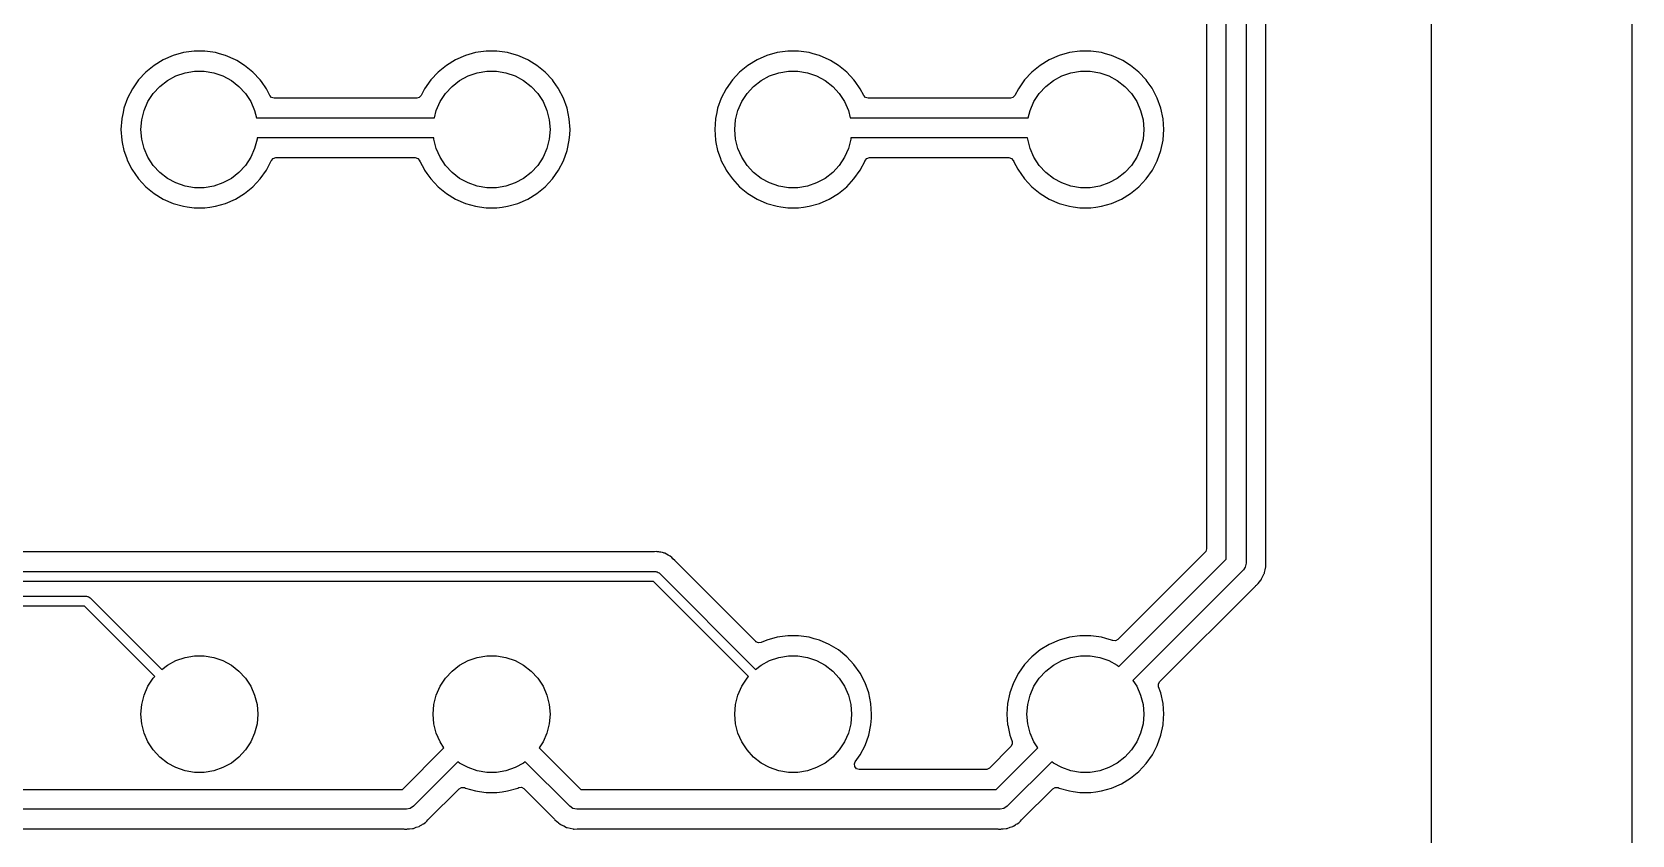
# Model space of a CAD drawing. Extents: x 7 to 11, y -4.75 to -1.25.
# Drawn here: x 9.383 to 11, y -3.711 to -2.9 of the extents above; entities that cross this region are included whole.
import ezdxf

# ---------------------------------------------------------------- set-up
doc = ezdxf.new("R2010")
doc.units = 0
doc.header["$MEASUREMENT"] = 0
doc.layers.add('BLACK', color=7, linetype='CONTINUOUS')

msp = doc.modelspace()

# ---------------------------------------------------------------- linework, layer by layer
at = {"layer": 'BLACK', "linetype": 'CONTINUOUS'}
for p, q in [((11, -1.45), (11, -4.55)), ((10.797, -1.65778), (10.797, -4.34222)), ((10.61, -2.1), (10.61, -3.43661)), ((10.59, -3.43247), (10.59, -2.10414)), ((10.63, -3.43618), (10.63, -2.10255)), ((10.57, -2.25927), (10.57, -3.42212)), ((9.52582, -2.92374), (9.5159, -2.92805)), ((9.53624, -2.92082), (9.52582, -2.92374)), ((9.54695, -2.91935), (9.53624, -2.92082)), ((9.55777, -2.91935), (9.54695, -2.91935)), ((9.54695, -2.91935), (9.54695, -2.91935)), ((9.56849, -2.92082), (9.55777, -2.91935)), ((9.55777, -2.91935), (9.55777, -2.91935)), ((9.5727, -2.922), (9.56849, -2.92082)), ((9.5789, -2.92374), (9.5727, -2.922)), ((9.58883, -2.92805), (9.5789, -2.92374)), ((9.5789, -2.92374), (9.5789, -2.92374)), ((9.5789, -2.92374), (9.5789, -2.92374)), ((9.8211, -2.92374), (9.81117, -2.92805)), ((9.83151, -2.92082), (9.8211, -2.92374)), ((9.84223, -2.91935), (9.83151, -2.92082)), ((9.85305, -2.91935), (9.84223, -2.91935)), ((9.84223, -2.91935), (9.84223, -2.91935)), ((9.86376, -2.92082), (9.85305, -2.91935)), ((9.85305, -2.91935), (9.85305, -2.91935)), ((9.86798, -2.922), (9.86376, -2.92082)), ((9.87418, -2.92374), (9.86798, -2.922)), ((9.8841, -2.92805), (9.87418, -2.92374)), ((9.87418, -2.92374), (9.87418, -2.92374)), ((9.87418, -2.92374), (9.87418, -2.92374)), ((10.1258, -2.92374), (10.1159, -2.92805)), ((10.1362, -2.92082), (10.1258, -2.92374)), ((10.147, -2.91935), (10.1362, -2.92082)), ((10.1578, -2.91935), (10.147, -2.91935)), ((10.147, -2.91935), (10.147, -2.91935)), ((10.1685, -2.92082), (10.1578, -2.91935)), ((10.1578, -2.91935), (10.1578, -2.91935)), ((10.1727, -2.922), (10.1685, -2.92082)), ((10.1789, -2.92374), (10.1727, -2.922)), ((10.1888, -2.92805), (10.1789, -2.92374)), ((10.1789, -2.92374), (10.1789, -2.92374)), ((10.1789, -2.92374), (10.1789, -2.92374)), ((10.4211, -2.92374), (10.4112, -2.92805)), ((10.4315, -2.92082), (10.4211, -2.92374)), ((10.4422, -2.91935), (10.4315, -2.92082)), ((10.453, -2.91935), (10.4422, -2.91935)), ((10.4422, -2.91935), (10.4422, -2.91935)), ((10.4638, -2.92082), (10.453, -2.91935)), ((10.453, -2.91935), (10.453, -2.91935)), ((10.468, -2.922), (10.4638, -2.92082)), ((10.4742, -2.92374), (10.468, -2.922)), ((10.4841, -2.92805), (10.4742, -2.92374)), ((10.4742, -2.92374), (10.4742, -2.92374)), ((10.4742, -2.92374), (10.4742, -2.92374)), ((9.49826, -2.9405), (9.49088, -2.94841)), ((9.50665, -2.93367), (9.49826, -2.9405)), ((9.5159, -2.92805), (9.50665, -2.93367)), ((9.52864, -2.94434), (9.53787, -2.94118)), ((9.53787, -2.94118), (9.54749, -2.93957)), ((9.54749, -2.93957), (9.55724, -2.93957)), ((9.55724, -2.93957), (9.56686, -2.94118)), ((9.56686, -2.94118), (9.57608, -2.94434)), ((9.59016, -2.92886), (9.58883, -2.92805)), ((9.59807, -2.93367), (9.59016, -2.92886)), ((9.60646, -2.9405), (9.59807, -2.93367)), ((9.61384, -2.94841), (9.60646, -2.9405)), ((9.79354, -2.9405), (9.78616, -2.94841)), ((9.80193, -2.93367), (9.79354, -2.9405)), ((9.81117, -2.92805), (9.80193, -2.93367)), ((9.82392, -2.94434), (9.83314, -2.94118)), ((9.83314, -2.94118), (9.84276, -2.93957)), ((9.84276, -2.93957), (9.85251, -2.93957)), ((9.85251, -2.93957), (9.86213, -2.94118)), ((9.86213, -2.94118), (9.87136, -2.94434)), ((9.88543, -2.92886), (9.8841, -2.92805)), ((9.89335, -2.93367), (9.88543, -2.92886)), ((9.90174, -2.9405), (9.89335, -2.93367)), ((9.90912, -2.94841), (9.90174, -2.9405)), ((10.0983, -2.9405), (10.0909, -2.94841)), ((10.1067, -2.93367), (10.0983, -2.9405)), ((10.1159, -2.92805), (10.1067, -2.93367)), ((10.1286, -2.94434), (10.1379, -2.94118)), ((10.1379, -2.94118), (10.1475, -2.93957)), ((10.1475, -2.93957), (10.1572, -2.93957)), ((10.1572, -2.93957), (10.1669, -2.94118)), ((10.1669, -2.94118), (10.1761, -2.94434)), ((10.1902, -2.92886), (10.1888, -2.92805)), ((10.1981, -2.93367), (10.1902, -2.92886)), ((10.2065, -2.9405), (10.1981, -2.93367)), ((10.2138, -2.94841), (10.2065, -2.9405)), ((10.3935, -2.9405), (10.3862, -2.94841)), ((10.4019, -2.93367), (10.3935, -2.9405)), ((10.4112, -2.92805), (10.4019, -2.93367)), ((10.4239, -2.94434), (10.4331, -2.94118)), ((10.4331, -2.94118), (10.4428, -2.93957)), ((10.4428, -2.93957), (10.4525, -2.93957)), ((10.4525, -2.93957), (10.4621, -2.94118)), ((10.4621, -2.94118), (10.4714, -2.94434)), ((10.4854, -2.92886), (10.4841, -2.92805)), ((10.4933, -2.93367), (10.4854, -2.92886)), ((10.5017, -2.9405), (10.4933, -2.93367)), ((10.5091, -2.94841), (10.5017, -2.9405)), ((9.48464, -2.95724), (9.47966, -2.96685)), ((9.49088, -2.94841), (9.48464, -2.95724)), ((9.50576, -2.96215), (9.51237, -2.95498)), ((9.51237, -2.95498), (9.52006, -2.94899)), ((9.52006, -2.94899), (9.52864, -2.94434)), ((9.57608, -2.94434), (9.58466, -2.94899)), ((9.58466, -2.94899), (9.59236, -2.95498)), ((9.59236, -2.95498), (9.59896, -2.96215)), ((9.61497, -2.95), (9.61384, -2.94841)), ((9.62008, -2.95724), (9.61497, -2.95)), ((9.62366, -2.96415), (9.62008, -2.95724)), ((9.77992, -2.95724), (9.77634, -2.96415)), ((9.78616, -2.94841), (9.77992, -2.95724)), ((9.80104, -2.96215), (9.80764, -2.95498)), ((9.80764, -2.95498), (9.81534, -2.94899)), ((9.81534, -2.94899), (9.82392, -2.94434)), ((9.87136, -2.94434), (9.87994, -2.94899)), ((9.87994, -2.94899), (9.88763, -2.95498)), ((9.88763, -2.95498), (9.89424, -2.96215)), ((9.91025, -2.95), (9.90912, -2.94841)), ((9.91499, -2.95671), (9.91025, -2.95)), ((9.91536, -2.95724), (9.91499, -2.95671)), ((9.92034, -2.96685), (9.91536, -2.95724)), ((10.0846, -2.95724), (10.0797, -2.96685)), ((10.0909, -2.94841), (10.0846, -2.95724)), ((10.1058, -2.96215), (10.1124, -2.95498)), ((10.1124, -2.95498), (10.1201, -2.94899)), ((10.1201, -2.94899), (10.1286, -2.94434)), ((10.1761, -2.94434), (10.1847, -2.94899)), ((10.1847, -2.94899), (10.1924, -2.95498)), ((10.1924, -2.95498), (10.199, -2.96215)), ((10.215, -2.95), (10.2138, -2.94841)), ((10.2201, -2.95724), (10.215, -2.95)), ((10.2237, -2.96415), (10.2201, -2.95724)), ((10.3799, -2.95724), (10.3763, -2.96415)), ((10.3862, -2.94841), (10.3799, -2.95724)), ((10.401, -2.96215), (10.4076, -2.95498)), ((10.4076, -2.95498), (10.4153, -2.94899)), ((10.4153, -2.94899), (10.4239, -2.94434)), ((10.4714, -2.94434), (10.4799, -2.94899)), ((10.4799, -2.94899), (10.4876, -2.95498)), ((10.4876, -2.95498), (10.4942, -2.96215)), ((10.5102, -2.95), (10.5091, -2.94841)), ((10.515, -2.95671), (10.5102, -2.95)), ((10.5154, -2.95724), (10.515, -2.95671)), ((10.5203, -2.96685), (10.5154, -2.95724)), ((9.47966, -2.96685), (9.47604, -2.97704)), ((9.49651, -2.97925), (9.50042, -2.97032)), ((9.50042, -2.97032), (9.50576, -2.96215)), ((9.59896, -2.96215), (9.6043, -2.97032)), ((9.6043, -2.97032), (9.60822, -2.97925)), ((9.62539, -2.96604), (9.62366, -2.96415)), ((9.62807, -2.96683), (9.62539, -2.96604)), ((9.77193, -2.96683), (9.62807, -2.96683)), ((9.7744, -2.96617), (9.77193, -2.96683)), ((9.77634, -2.96415), (9.7744, -2.96617)), ((9.79178, -2.97925), (9.7957, -2.97032)), ((9.7957, -2.97032), (9.80104, -2.96215)), ((9.89424, -2.96215), (9.89958, -2.97032)), ((9.89958, -2.97032), (9.90349, -2.97925)), ((9.92396, -2.97704), (9.92034, -2.96685)), ((10.0797, -2.96685), (10.076, -2.97704)), ((10.0965, -2.97925), (10.1004, -2.97032)), ((10.1004, -2.97032), (10.1058, -2.96215)), ((10.199, -2.96215), (10.2043, -2.97032)), ((10.2043, -2.97032), (10.2082, -2.97925)), ((10.2254, -2.96604), (10.2237, -2.96415)), ((10.2281, -2.96683), (10.2254, -2.96604)), ((10.3719, -2.96683), (10.2281, -2.96683)), ((10.3744, -2.96617), (10.3719, -2.96683)), ((10.3763, -2.96415), (10.3744, -2.96617)), ((10.3918, -2.97925), (10.3957, -2.97032)), ((10.3957, -2.97032), (10.401, -2.96215)), ((10.4942, -2.96215), (10.4996, -2.97032)), ((10.4996, -2.97032), (10.5035, -2.97925)), ((10.524, -2.97704), (10.5203, -2.96685)), ((9.47384, -2.98763), (9.4731, -2.99843)), ((9.47389, -2.98742), (9.47384, -2.98763)), ((9.47384, -2.98763), (9.47384, -2.98763)), ((9.47519, -2.98115), (9.47389, -2.98742)), ((9.47604, -2.97704), (9.47519, -2.98115)), ((9.47604, -2.97704), (9.47604, -2.97704)), ((9.49331, -2.99843), (9.49411, -2.98871)), ((9.49411, -2.98871), (9.49651, -2.97925)), ((9.60822, -2.97925), (9.61014, -2.98685)), ((9.61014, -2.98685), (9.78986, -2.98685)), ((9.78986, -2.98685), (9.79178, -2.97925)), ((9.90349, -2.97925), (9.90589, -2.98871)), ((9.90589, -2.98871), (9.90669, -2.99843)), ((9.92616, -2.98763), (9.92396, -2.97704)), ((9.9269, -2.99843), (9.92616, -2.98763)), ((9.92616, -2.98763), (9.92616, -2.98763)), ((9.92616, -2.98763), (9.92616, -2.98763)), ((10.0738, -2.98763), (10.0731, -2.99843)), ((10.0739, -2.98742), (10.0738, -2.98763)), ((10.0738, -2.98763), (10.0738, -2.98763)), ((10.0752, -2.98115), (10.0739, -2.98742)), ((10.076, -2.97704), (10.0752, -2.98115)), ((10.076, -2.97704), (10.076, -2.97704)), ((10.0933, -2.99843), (10.0941, -2.98871)), ((10.0941, -2.98871), (10.0965, -2.97925)), ((10.2082, -2.97925), (10.2101, -2.98685)), ((10.2101, -2.98685), (10.3899, -2.98685)), ((10.3899, -2.98685), (10.3918, -2.97925)), ((10.5035, -2.97925), (10.5059, -2.98871)), ((10.5059, -2.98871), (10.5067, -2.99843)), ((10.5262, -2.98763), (10.524, -2.97704)), ((10.5269, -2.99843), (10.5262, -2.98763)), ((10.5262, -2.98763), (10.5262, -2.98763)), ((10.5262, -2.98763), (10.5262, -2.98763)), ((9.4731, -2.99843), (9.4731, -2.99843)), ((9.4731, -2.99843), (9.47384, -3.00922)), ((9.49411, -3.00815), (9.49331, -2.99843)), ((9.61072, -3.00685), (9.61061, -3.00815)), ((9.78928, -3.00685), (9.61072, -3.00685)), ((9.78939, -3.00815), (9.78928, -3.00685)), ((9.90669, -2.99843), (9.90589, -3.00815)), ((9.92616, -3.00922), (9.92655, -3.00351)), ((9.92655, -3.00351), (9.9269, -2.99843)), ((9.9269, -2.99843), (9.9269, -2.99843)), ((10.0731, -2.99843), (10.0731, -2.99843)), ((10.0731, -2.99843), (10.0738, -3.00922)), ((10.0941, -3.00815), (10.0933, -2.99843)), ((10.2107, -3.00685), (10.2106, -3.00815)), ((10.3893, -3.00685), (10.2107, -3.00685)), ((10.3894, -3.00815), (10.3893, -3.00685)), ((10.5067, -2.99843), (10.5059, -3.00815)), ((10.5262, -3.00922), (10.5265, -3.00351)), ((10.5265, -3.00351), (10.5269, -2.99843)), ((10.5269, -2.99843), (10.5269, -2.99843)), ((9.47384, -3.00922), (9.47384, -3.00922)), ((9.47384, -3.00922), (9.47384, -3.00922)), ((9.47384, -3.00922), (9.47434, -3.0116)), ((9.47434, -3.0116), (9.47604, -3.01981)), ((9.47604, -3.01981), (9.47604, -3.01981)), ((9.47604, -3.01981), (9.47855, -3.02687)), ((9.49651, -3.0176), (9.49411, -3.00815)), ((9.50042, -3.02653), (9.49651, -3.0176)), ((9.60822, -3.0176), (9.6043, -3.02653)), ((9.61061, -3.00815), (9.60822, -3.0176)), ((9.79178, -3.0176), (9.78939, -3.00815)), ((9.7957, -3.02653), (9.79178, -3.0176)), ((9.90349, -3.0176), (9.89958, -3.02653)), ((9.90589, -3.00815), (9.90349, -3.0176)), ((9.92034, -3.03), (9.92396, -3.01981)), ((9.92396, -3.01981), (9.92616, -3.00922)), ((10.0738, -3.00922), (10.0738, -3.00922)), ((10.0738, -3.00922), (10.0738, -3.00922)), ((10.0738, -3.00922), (10.0743, -3.0116)), ((10.0743, -3.0116), (10.076, -3.01981)), ((10.076, -3.01981), (10.076, -3.01981)), ((10.076, -3.01981), (10.0786, -3.02687)), ((10.0965, -3.0176), (10.0941, -3.00815)), ((10.1004, -3.02653), (10.0965, -3.0176)), ((10.2082, -3.0176), (10.2043, -3.02653)), ((10.2106, -3.00815), (10.2082, -3.0176)), ((10.3918, -3.0176), (10.3894, -3.00815)), ((10.3957, -3.02653), (10.3918, -3.0176)), ((10.5035, -3.0176), (10.4996, -3.02653)), ((10.5059, -3.00815), (10.5035, -3.0176)), ((10.5203, -3.03), (10.524, -3.01981)), ((10.524, -3.01981), (10.5262, -3.00922)), ((9.47855, -3.02687), (9.47966, -3.03)), ((9.47966, -3.03), (9.48418, -3.03871)), ((9.48418, -3.03871), (9.48464, -3.03961)), ((9.50576, -3.0347), (9.50042, -3.02653)), ((9.51237, -3.04187), (9.50576, -3.0347)), ((9.59896, -3.0347), (9.59236, -3.04187)), ((9.6043, -3.02653), (9.59896, -3.0347)), ((9.62008, -3.03961), (9.62506, -3.03)), ((9.62506, -3.03), (9.62512, -3.02985)), ((9.62506, -3.03), (9.62506, -3.03)), ((9.62512, -3.02985), (9.62691, -3.02771)), ((9.62691, -3.02771), (9.62958, -3.02687)), ((9.62958, -3.02687), (9.62967, -3.02687)), ((9.62967, -3.02687), (9.77033, -3.02687)), ((9.77033, -3.02687), (9.77301, -3.02766)), ((9.77301, -3.02766), (9.77484, -3.02977)), ((9.77484, -3.02977), (9.77488, -3.02985)), ((9.77488, -3.02985), (9.77494, -3.03)), ((9.77494, -3.03), (9.77552, -3.03112)), ((9.77552, -3.03112), (9.77945, -3.03871)), ((9.77945, -3.03871), (9.77992, -3.03961)), ((9.80104, -3.0347), (9.7957, -3.02653)), ((9.80764, -3.04187), (9.80104, -3.0347)), ((9.89424, -3.0347), (9.88763, -3.04187)), ((9.89958, -3.02653), (9.89424, -3.0347)), ((9.91536, -3.03961), (9.92034, -3.03)), ((10.0786, -3.02687), (10.0797, -3.03)), ((10.0797, -3.03), (10.0842, -3.03871)), ((10.0842, -3.03871), (10.0846, -3.03961)), ((10.1058, -3.0347), (10.1004, -3.02653)), ((10.1124, -3.04187), (10.1058, -3.0347)), ((10.199, -3.0347), (10.1924, -3.04187)), ((10.2043, -3.02653), (10.199, -3.0347)), ((10.2201, -3.03961), (10.2251, -3.03)), ((10.2251, -3.02985), (10.2269, -3.02771)), ((10.2251, -3.03), (10.2251, -3.02985)), ((10.2251, -3.03), (10.2251, -3.03)), ((10.2269, -3.02771), (10.2296, -3.02687)), ((10.2296, -3.02687), (10.2297, -3.02687)), ((10.2297, -3.02687), (10.3703, -3.02687)), ((10.3703, -3.02687), (10.373, -3.02766)), ((10.373, -3.02766), (10.3748, -3.02977)), ((10.3748, -3.02977), (10.3749, -3.02985)), ((10.3749, -3.02985), (10.3749, -3.03)), ((10.3749, -3.03), (10.3755, -3.03112)), ((10.3755, -3.03112), (10.3795, -3.03871)), ((10.3795, -3.03871), (10.3799, -3.03961)), ((10.401, -3.0347), (10.3957, -3.02653)), ((10.4076, -3.04187), (10.401, -3.0347)), ((10.4942, -3.0347), (10.4876, -3.04187)), ((10.4996, -3.02653), (10.4942, -3.0347)), ((10.5154, -3.03961), (10.5203, -3.03)), ((9.48464, -3.03961), (9.48699, -3.04293)), ((9.48699, -3.04293), (9.49088, -3.04844)), ((9.49088, -3.04844), (9.49826, -3.05635)), ((9.52006, -3.04786), (9.51237, -3.04187)), ((9.52864, -3.05251), (9.52006, -3.04786)), ((9.53787, -3.05567), (9.52864, -3.05251)), ((9.54749, -3.05728), (9.53787, -3.05567)), ((9.56686, -3.05567), (9.55724, -3.05728)), ((9.57608, -3.05251), (9.56686, -3.05567)), ((9.58466, -3.04786), (9.57608, -3.05251)), ((9.59236, -3.04187), (9.58466, -3.04786)), ((9.60646, -3.05635), (9.61384, -3.04844)), ((9.61384, -3.04844), (9.62008, -3.03961)), ((9.77992, -3.03961), (9.78226, -3.04293)), ((9.78226, -3.04293), (9.78616, -3.04844)), ((9.78616, -3.04844), (9.79354, -3.05635)), ((9.81534, -3.04786), (9.80764, -3.04187)), ((9.82392, -3.05251), (9.81534, -3.04786)), ((9.83314, -3.05567), (9.82392, -3.05251)), ((9.84276, -3.05728), (9.83314, -3.05567)), ((9.86213, -3.05567), (9.85251, -3.05728)), ((9.87136, -3.05251), (9.86213, -3.05567)), ((9.87994, -3.04786), (9.87136, -3.05251)), ((9.88763, -3.04187), (9.87994, -3.04786)), ((9.90174, -3.05635), (9.90912, -3.04844)), ((9.90912, -3.04844), (9.91536, -3.03961)), ((10.0846, -3.03961), (10.087, -3.04293)), ((10.087, -3.04293), (10.0909, -3.04844)), ((10.0909, -3.04844), (10.0983, -3.05635)), ((10.1201, -3.04786), (10.1124, -3.04187)), ((10.1286, -3.05251), (10.1201, -3.04786)), ((10.1379, -3.05567), (10.1286, -3.05251)), ((10.1475, -3.05728), (10.1379, -3.05567)), ((10.1669, -3.05567), (10.1572, -3.05728)), ((10.1761, -3.05251), (10.1669, -3.05567)), ((10.1847, -3.04786), (10.1761, -3.05251)), ((10.1924, -3.04187), (10.1847, -3.04786)), ((10.2065, -3.05635), (10.2138, -3.04844)), ((10.2138, -3.04844), (10.2201, -3.03961)), ((10.3799, -3.03961), (10.3823, -3.04293)), ((10.3823, -3.04293), (10.3862, -3.04844)), ((10.3862, -3.04844), (10.3935, -3.05635)), ((10.4153, -3.04786), (10.4076, -3.04187)), ((10.4239, -3.05251), (10.4153, -3.04786)), ((10.4331, -3.05567), (10.4239, -3.05251)), ((10.4428, -3.05728), (10.4331, -3.05567)), ((10.4621, -3.05567), (10.4525, -3.05728)), ((10.4714, -3.05251), (10.4621, -3.05567)), ((10.4799, -3.04786), (10.4714, -3.05251)), ((10.4876, -3.04187), (10.4799, -3.04786)), ((10.5017, -3.05635), (10.5091, -3.04844)), ((10.5091, -3.04844), (10.5154, -3.03961)), ((9.49826, -3.05635), (9.50665, -3.06318)), ((9.50665, -3.06318), (9.5159, -3.0688)), ((9.5159, -3.0688), (9.52582, -3.07311)), ((9.55724, -3.05728), (9.54749, -3.05728)), ((9.5789, -3.07311), (9.58883, -3.0688)), ((9.58883, -3.0688), (9.59807, -3.06318)), ((9.59807, -3.06318), (9.60646, -3.05635)), ((9.79354, -3.05635), (9.80193, -3.06318)), ((9.80193, -3.06318), (9.81117, -3.0688)), ((9.81117, -3.0688), (9.8211, -3.07311)), ((9.85251, -3.05728), (9.84276, -3.05728)), ((9.87418, -3.07311), (9.8841, -3.0688)), ((9.8841, -3.0688), (9.89335, -3.06318)), ((9.89335, -3.06318), (9.90174, -3.05635)), ((10.0983, -3.05635), (10.1067, -3.06318)), ((10.1067, -3.06318), (10.1159, -3.0688)), ((10.1159, -3.0688), (10.1258, -3.07311)), ((10.1572, -3.05728), (10.1475, -3.05728)), ((10.1789, -3.07311), (10.1888, -3.0688)), ((10.1888, -3.0688), (10.1981, -3.06318)), ((10.1981, -3.06318), (10.2065, -3.05635)), ((10.3935, -3.05635), (10.4019, -3.06318)), ((10.4019, -3.06318), (10.4112, -3.0688)), ((10.4112, -3.0688), (10.4211, -3.07311)), ((10.4525, -3.05728), (10.4428, -3.05728)), ((10.4742, -3.07311), (10.4841, -3.0688)), ((10.4841, -3.0688), (10.4933, -3.06318)), ((10.4933, -3.06318), (10.5017, -3.05635)), ((9.52582, -3.07311), (9.53624, -3.07603)), ((9.53624, -3.07603), (9.53998, -3.07654)), ((9.53998, -3.07654), (9.54695, -3.0775)), ((9.54695, -3.0775), (9.54695, -3.0775)), ((9.54695, -3.0775), (9.55777, -3.0775)), ((9.55777, -3.0775), (9.56287, -3.0768)), ((9.55777, -3.0775), (9.55777, -3.0775)), ((9.56287, -3.0768), (9.56849, -3.07603)), ((9.56849, -3.07603), (9.5789, -3.07311)), ((9.8211, -3.07311), (9.83151, -3.07603)), ((9.83151, -3.07603), (9.83526, -3.07654)), ((9.83526, -3.07654), (9.84223, -3.0775)), ((9.84223, -3.0775), (9.84223, -3.0775)), ((9.84223, -3.0775), (9.85305, -3.0775)), ((9.85305, -3.0775), (9.85815, -3.0768)), ((9.85305, -3.0775), (9.85305, -3.0775)), ((9.85815, -3.0768), (9.86376, -3.07603)), ((9.86376, -3.07603), (9.87418, -3.07311)), ((10.1258, -3.07311), (10.1362, -3.07603)), ((10.1362, -3.07603), (10.14, -3.07654)), ((10.14, -3.07654), (10.147, -3.0775)), ((10.147, -3.0775), (10.147, -3.0775)), ((10.147, -3.0775), (10.1578, -3.0775)), ((10.1578, -3.0775), (10.1629, -3.0768)), ((10.1578, -3.0775), (10.1578, -3.0775)), ((10.1629, -3.0768), (10.1685, -3.07603)), ((10.1685, -3.07603), (10.1789, -3.07311)), ((10.4211, -3.07311), (10.4315, -3.07603)), ((10.4315, -3.07603), (10.4353, -3.07654)), ((10.4353, -3.07654), (10.4422, -3.0775)), ((10.4422, -3.0775), (10.4422, -3.0775)), ((10.4422, -3.0775), (10.453, -3.0775)), ((10.453, -3.0775), (10.4581, -3.0768)), ((10.453, -3.0775), (10.453, -3.0775)), ((10.4581, -3.0768), (10.4638, -3.07603)), ((10.4638, -3.07603), (10.4742, -3.07311)), ((10.0121, -3.42498), (8.36242, -3.42498)), ((10.0123, -3.42497), (10.0121, -3.42498)), ((10.0142, -3.42479), (10.0123, -3.42497)), ((10.015, -3.42492), (10.0142, -3.42479)), ((10.0142, -3.42479), (10.0142, -3.42479)), ((10.0157, -3.42498), (10.015, -3.42492)), ((10.0165, -3.42498), (10.0157, -3.42498)), ((10.0177, -3.42527), (10.0165, -3.42498)), ((10.0165, -3.42498), (10.0165, -3.42498)), ((10.0184, -3.42544), (10.0177, -3.42527)), ((10.0186, -3.42549), (10.0184, -3.42544)), ((10.0204, -3.42578), (10.0186, -3.42549)), ((10.0212, -3.4261), (10.0204, -3.42578)), ((10.0219, -3.42635), (10.0212, -3.4261)), ((10.0227, -3.42655), (10.0219, -3.42635)), ((10.0243, -3.42745), (10.0227, -3.42655)), ((10.0227, -3.42655), (10.0227, -3.42655)), ((10.0245, -3.42755), (10.0243, -3.42745)), ((10.0262, -3.42829), (10.0245, -3.42755)), ((10.5685, -3.42563), (10.4805, -3.51363)), ((10.5692, -3.42481), (10.5685, -3.42563)), ((10.57, -3.42212), (10.5692, -3.42481)), ((10.0269, -3.42878), (10.0262, -3.42829)), ((10.0262, -3.42829), (10.0262, -3.42829)), ((10.0275, -3.42921), (10.0269, -3.42878)), ((10.0282, -3.4296), (10.0275, -3.42921)), ((10.0296, -3.43087), (10.0282, -3.4296)), ((10.0282, -3.4296), (10.0282, -3.4296)), ((10.0297, -3.43103), (10.0296, -3.43087)), ((10.03, -3.4312), (10.0297, -3.43103)), ((10.0308, -3.43203), (10.03, -3.4312)), ((10.03, -3.4312), (10.03, -3.4312)), ((10.0328, -3.43393), (10.0308, -3.43203)), ((10.033, -3.43417), (10.0328, -3.43393)), ((10.0334, -3.43465), (10.033, -3.43416)), ((10.033, -3.43416), (10.033, -3.43417)), ((10.1145, -3.51577), (10.0334, -3.43465)), ((10.4816, -3.54085), (10.59, -3.43247)), ((10.6071, -3.44369), (10.4957, -3.55501)), ((10.6075, -3.44311), (10.6071, -3.44369)), ((10.6092, -3.44044), (10.6075, -3.44311)), ((10.61, -3.43661), (10.6092, -3.44044)), ((10.6287, -3.44612), (10.6293, -3.44311)), ((10.6293, -3.44311), (10.63, -3.44012)), ((10.6301, -3.43925), (10.63, -3.43618)), ((10.63, -3.44012), (10.6301, -3.43984)), ((10.63, -3.44012), (10.63, -3.44012)), ((10.6301, -3.43954), (10.6301, -3.43925)), ((10.6301, -3.43925), (10.6301, -3.43925)), ((10.6301, -3.43984), (10.6301, -3.43954)), ((10.6301, -3.43954), (10.6301, -3.43954)), ((10.6301, -3.43984), (10.6301, -3.43984)), ((10.0113, -3.455), (8.35, -3.455)), ((8.35207, -3.445), (10.0134, -3.445)), ((10.1073, -3.55101), (10.0113, -3.455)), ((10.0134, -3.445), (10.0143, -3.44513)), ((10.0143, -3.44513), (10.0144, -3.44511)), ((10.0144, -3.44511), (10.0145, -3.44517)), ((10.0145, -3.44517), (10.0148, -3.4452)), ((10.0148, -3.4452), (10.0158, -3.44587)), ((10.0158, -3.44587), (10.0169, -3.44646)), ((10.0169, -3.44646), (10.1144, -3.54394)), ((10.5229, -3.55617), (10.6194, -3.45964)), ((10.6194, -3.45964), (10.62, -3.45917)), ((10.62, -3.45917), (10.6207, -3.4586)), ((10.6207, -3.4586), (10.6221, -3.457)), ((10.6221, -3.457), (10.6222, -3.45684)), ((10.6222, -3.45684), (10.6225, -3.4566)), ((10.6225, -3.4566), (10.6233, -3.45558)), ((10.6233, -3.45558), (10.6253, -3.45322)), ((10.6253, -3.45322), (10.6254, -3.45298)), ((10.6253, -3.45322), (10.6253, -3.45322)), ((10.6254, -3.45298), (10.6256, -3.45273)), ((10.6254, -3.45298), (10.6254, -3.45298)), ((10.6256, -3.45273), (10.6257, -3.45248)), ((10.6256, -3.45273), (10.6256, -3.45273)), ((10.6257, -3.45248), (10.627, -3.4497)), ((10.6257, -3.45248), (10.6257, -3.45248)), ((10.627, -3.4497), (10.6284, -3.44695)), ((10.6284, -3.44695), (10.6285, -3.44668)), ((10.6284, -3.44695), (10.6284, -3.44695)), ((10.6284, -3.44695), (10.6284, -3.44695)), ((10.6285, -3.44668), (10.6286, -3.4464)), ((10.6285, -3.44668), (10.6285, -3.44668)), ((10.6286, -3.4464), (10.6287, -3.44612)), ((10.6286, -3.4464), (10.6286, -3.4464)), ((10.6287, -3.44612), (10.6287, -3.44612)), ((8.32707, -3.47), (9.43839, -3.47)), ((9.43839, -3.47), (9.43927, -3.47013)), ((9.43927, -3.47013), (9.43945, -3.47011)), ((9.43945, -3.47011), (9.43954, -3.47017)), ((9.43954, -3.47017), (9.43979, -3.4702)), ((9.43979, -3.4702), (9.44084, -3.47087)), ((9.44084, -3.47087), (9.44192, -3.47146)), ((9.44192, -3.47146), (9.5144, -3.54394)), ((9.43631, -3.48), (8.325, -3.48)), ((9.50732, -3.55101), (9.43631, -3.48)), ((10.1147, -3.51595), (10.1145, -3.51577)), ((10.1172, -3.51716), (10.1147, -3.51595)), ((10.12, -3.51681), (10.1172, -3.51716)), ((10.1258, -3.51429), (10.12, -3.51681)), ((10.1362, -3.51137), (10.1258, -3.51429)), ((10.147, -3.5099), (10.1362, -3.51137)), ((10.1578, -3.5099), (10.147, -3.5099)), ((10.147, -3.5099), (10.147, -3.5099)), ((10.1685, -3.51137), (10.1578, -3.5099)), ((10.1578, -3.5099), (10.1578, -3.5099)), ((10.1737, -3.51283), (10.1685, -3.51137)), ((10.1789, -3.51429), (10.1737, -3.51283)), ((10.1888, -3.5186), (10.1789, -3.51429)), ((10.1789, -3.51429), (10.1789, -3.51429)), ((10.1789, -3.51429), (10.1789, -3.51429)), ((10.1981, -3.52422), (10.1888, -3.5186)), ((10.1888, -3.5186), (10.1888, -3.5186)), ((10.1888, -3.5186), (10.1888, -3.5186)), ((10.2065, -3.53105), (10.1981, -3.52422)), ((10.4019, -3.52422), (10.3935, -3.53105)), ((10.4112, -3.5186), (10.4019, -3.52422)), ((10.4211, -3.51429), (10.4112, -3.5186)), ((10.4315, -3.51137), (10.4211, -3.51429)), ((10.4422, -3.5099), (10.4315, -3.51137)), ((10.453, -3.5099), (10.4422, -3.5099)), ((10.4422, -3.5099), (10.4422, -3.5099)), ((10.4638, -3.51137), (10.453, -3.5099)), ((10.453, -3.5099), (10.453, -3.5099)), ((10.4684, -3.51268), (10.4638, -3.51137)), ((10.4742, -3.51429), (10.4684, -3.51268)), ((10.475, -3.51467), (10.4742, -3.51429)), ((10.4742, -3.51429), (10.4742, -3.51429)), ((10.4742, -3.51429), (10.4742, -3.51429)), ((10.4753, -3.51477), (10.475, -3.51467)), ((10.4781, -3.51497), (10.4753, -3.51477)), ((10.4805, -3.51363), (10.4781, -3.51497)), ((9.5144, -3.54394), (9.52006, -3.53954)), ((9.52006, -3.53954), (9.52864, -3.5349)), ((9.52864, -3.5349), (9.53787, -3.53173)), ((9.53787, -3.53173), (9.54749, -3.53012)), ((9.54749, -3.53012), (9.55724, -3.53012)), ((9.55724, -3.53012), (9.56686, -3.53173)), ((9.56686, -3.53173), (9.57608, -3.5349)), ((9.57608, -3.5349), (9.58466, -3.53954)), ((9.58466, -3.53954), (9.59236, -3.54553)), ((9.80764, -3.54553), (9.81534, -3.53954)), ((9.81534, -3.53954), (9.82392, -3.5349)), ((9.82392, -3.5349), (9.83314, -3.53173)), ((9.83314, -3.53173), (9.84276, -3.53012)), ((9.84276, -3.53012), (9.85251, -3.53012)), ((9.85251, -3.53012), (9.86213, -3.53173)), ((9.86213, -3.53173), (9.87136, -3.5349)), ((9.87136, -3.5349), (9.87994, -3.53954)), ((9.87994, -3.53954), (9.88763, -3.54553)), ((10.1144, -3.54394), (10.1201, -3.53954)), ((10.1201, -3.53954), (10.1286, -3.5349)), ((10.1286, -3.5349), (10.1379, -3.53173)), ((10.1379, -3.53173), (10.1475, -3.53012)), ((10.1475, -3.53012), (10.1572, -3.53012)), ((10.1572, -3.53012), (10.1669, -3.53173)), ((10.1669, -3.53173), (10.1761, -3.5349)), ((10.1761, -3.5349), (10.1847, -3.53954)), ((10.1847, -3.53954), (10.1924, -3.54553)), ((10.2138, -3.53896), (10.2065, -3.53105)), ((10.2201, -3.54779), (10.2138, -3.53896)), ((10.3862, -3.53896), (10.3799, -3.54779)), ((10.3935, -3.53105), (10.3862, -3.53896)), ((10.4076, -3.54553), (10.4153, -3.53954)), ((10.4153, -3.53954), (10.4239, -3.5349)), ((10.4239, -3.5349), (10.4331, -3.53173)), ((10.4331, -3.53173), (10.4428, -3.53012)), ((10.4428, -3.53012), (10.4525, -3.53012)), ((10.4525, -3.53012), (10.4621, -3.53173)), ((10.4621, -3.53173), (10.4714, -3.5349)), ((10.4714, -3.5349), (10.4799, -3.53954)), ((10.4799, -3.53954), (10.4816, -3.54085)), ((9.50042, -3.56087), (9.50576, -3.5527)), ((9.50576, -3.5527), (9.50732, -3.55101)), ((9.59236, -3.54553), (9.59896, -3.5527)), ((9.59896, -3.5527), (9.6043, -3.56087)), ((9.7957, -3.56087), (9.80104, -3.5527)), ((9.80104, -3.5527), (9.80764, -3.54553)), ((9.88763, -3.54553), (9.89424, -3.5527)), ((9.89424, -3.5527), (9.89958, -3.56087)), ((10.1004, -3.56087), (10.1058, -3.5527)), ((10.1058, -3.5527), (10.1073, -3.55101)), ((10.1924, -3.54553), (10.199, -3.5527)), ((10.199, -3.5527), (10.2043, -3.56087)), ((10.2251, -3.5574), (10.2201, -3.54779)), ((10.3799, -3.54779), (10.3749, -3.5574)), ((10.3957, -3.56087), (10.401, -3.5527)), ((10.401, -3.5527), (10.4076, -3.54553)), ((10.4957, -3.55501), (10.4996, -3.56087)), ((10.5216, -3.55855), (10.5229, -3.55617)), ((9.49411, -3.57926), (9.49651, -3.5698)), ((9.49651, -3.5698), (9.50042, -3.56087)), ((9.6043, -3.56087), (9.60822, -3.5698)), ((9.60822, -3.5698), (9.61061, -3.57926)), ((9.78939, -3.57926), (9.79178, -3.5698)), ((9.79178, -3.5698), (9.7957, -3.56087)), ((9.89958, -3.56087), (9.90349, -3.5698)), ((9.90349, -3.5698), (9.90589, -3.57926)), ((10.0941, -3.57926), (10.0965, -3.5698)), ((10.0965, -3.5698), (10.1004, -3.56087)), ((10.2043, -3.56087), (10.2082, -3.5698)), ((10.2082, -3.5698), (10.2106, -3.57926)), ((10.2287, -3.56759), (10.2251, -3.5574)), ((10.2309, -3.57818), (10.2287, -3.56759)), ((10.3713, -3.56759), (10.3691, -3.57818)), ((10.3749, -3.5574), (10.3713, -3.56759)), ((10.3713, -3.56759), (10.3713, -3.56759)), ((10.3894, -3.57926), (10.3918, -3.5698)), ((10.3918, -3.5698), (10.3957, -3.56087)), ((10.4996, -3.56087), (10.5035, -3.5698)), ((10.5035, -3.5698), (10.5059, -3.57926)), ((10.5217, -3.56134), (10.5216, -3.55855)), ((10.524, -3.56759), (10.5217, -3.56134)), ((10.5262, -3.57818), (10.524, -3.56759)), ((9.49331, -3.58898), (9.49411, -3.57926)), ((9.49411, -3.5987), (9.49331, -3.58898)), ((9.61061, -3.57926), (9.61142, -3.58898)), ((9.61142, -3.58898), (9.61061, -3.5987)), ((9.78858, -3.58898), (9.78939, -3.57926)), ((9.78939, -3.5987), (9.78858, -3.58898)), ((9.90589, -3.57926), (9.90669, -3.58898)), ((9.90669, -3.58898), (9.90589, -3.5987)), ((10.0933, -3.58898), (10.0941, -3.57926)), ((10.0941, -3.5987), (10.0933, -3.58898)), ((10.2106, -3.57926), (10.2114, -3.58898)), ((10.2114, -3.58898), (10.2106, -3.5987)), ((10.2316, -3.58898), (10.2309, -3.57818)), ((10.2309, -3.57818), (10.2309, -3.57818)), ((10.2309, -3.57818), (10.2309, -3.57818)), ((10.2314, -3.59293), (10.2316, -3.58898)), ((10.2316, -3.58898), (10.2316, -3.58898)), ((10.3691, -3.57818), (10.3684, -3.58898)), ((10.3684, -3.58898), (10.3684, -3.58898)), ((10.3684, -3.58898), (10.3691, -3.59977)), ((10.3691, -3.57818), (10.3691, -3.57818)), ((10.3886, -3.58898), (10.3894, -3.57926)), ((10.3894, -3.5987), (10.3886, -3.58898)), ((10.5059, -3.57926), (10.5067, -3.58898)), ((10.5067, -3.58898), (10.5059, -3.5987)), ((10.5269, -3.58898), (10.5262, -3.57818)), ((10.5262, -3.57818), (10.5262, -3.57818)), ((10.5262, -3.57818), (10.5262, -3.57818)), ((10.5266, -3.59293), (10.5269, -3.58898)), ((10.5269, -3.58898), (10.5269, -3.58898)), ((9.49651, -3.60815), (9.49411, -3.5987)), ((9.61061, -3.5987), (9.60822, -3.60815)), ((9.79178, -3.60815), (9.78939, -3.5987)), ((9.90589, -3.5987), (9.90349, -3.60815)), ((10.0965, -3.60815), (10.0941, -3.5987)), ((10.2106, -3.5987), (10.2082, -3.60815)), ((10.2287, -3.61036), (10.2309, -3.59977)), ((10.2309, -3.59977), (10.2314, -3.59293)), ((10.3691, -3.59977), (10.3691, -3.59977)), ((10.3691, -3.59977), (10.3691, -3.59977)), ((10.3691, -3.59977), (10.3692, -3.6)), ((10.3692, -3.6), (10.3713, -3.61036)), ((10.3918, -3.60815), (10.3894, -3.5987)), ((10.5059, -3.5987), (10.5035, -3.60815)), ((10.524, -3.61036), (10.5262, -3.59977)), ((10.5262, -3.59977), (10.5266, -3.59293)), ((9.50042, -3.61708), (9.49651, -3.60815)), ((9.50576, -3.62525), (9.50042, -3.61708)), ((9.6043, -3.61708), (9.59896, -3.62525)), ((9.60822, -3.60815), (9.6043, -3.61708)), ((9.7957, -3.61708), (9.79178, -3.60815)), ((9.79953, -3.62294), (9.7957, -3.61708)), ((9.89958, -3.61708), (9.89575, -3.62294)), ((9.90349, -3.60815), (9.89958, -3.61708)), ((10.1004, -3.61708), (10.0965, -3.60815)), ((10.1058, -3.62525), (10.1004, -3.61708)), ((10.2043, -3.61708), (10.199, -3.62525)), ((10.2082, -3.60815), (10.2043, -3.61708)), ((10.2201, -3.63016), (10.2251, -3.62055)), ((10.2251, -3.62055), (10.2287, -3.61036)), ((10.3713, -3.61036), (10.3713, -3.61036)), ((10.3713, -3.61036), (10.3713, -3.61036)), ((10.3713, -3.61036), (10.3722, -3.6129)), ((10.3722, -3.6129), (10.3735, -3.61662)), ((10.3737, -3.61941), (10.3724, -3.62179)), ((10.3735, -3.61662), (10.3737, -3.61941)), ((10.3957, -3.61708), (10.3918, -3.60815)), ((10.3995, -3.62294), (10.3957, -3.61708)), ((10.4996, -3.61708), (10.4942, -3.62525)), ((10.5035, -3.60815), (10.4996, -3.61708)), ((10.5154, -3.63016), (10.5203, -3.62055)), ((10.5203, -3.62055), (10.524, -3.61036)), ((9.51237, -3.63242), (9.50576, -3.62525)), ((9.52006, -3.63842), (9.51237, -3.63242)), ((9.59236, -3.63242), (9.58466, -3.63842)), ((9.59896, -3.62525), (9.59236, -3.63242)), ((9.75747, -3.665), (9.79953, -3.62294)), ((9.81365, -3.6371), (9.76869, -3.68207)), ((9.81534, -3.63842), (9.81365, -3.6371)), ((9.88162, -3.6371), (9.87994, -3.63842)), ((9.92659, -3.68207), (9.88162, -3.6371)), ((9.89575, -3.62294), (9.9378, -3.665)), ((10.1124, -3.63242), (10.1058, -3.62525)), ((10.1201, -3.63842), (10.1124, -3.63242)), ((10.1924, -3.63242), (10.1847, -3.63842)), ((10.199, -3.62525), (10.1924, -3.63242)), ((10.2143, -3.63931), (10.2151, -3.63716)), ((10.2151, -3.63716), (10.2201, -3.63016)), ((10.2201, -3.63016), (10.2201, -3.63016)), ((10.3724, -3.62179), (10.3506, -3.64353)), ((10.3575, -3.665), (10.3995, -3.62294)), ((10.4137, -3.6371), (10.3687, -3.68207)), ((10.4153, -3.63842), (10.4137, -3.6371)), ((10.4876, -3.63242), (10.4799, -3.63842)), ((10.4942, -3.62525), (10.4876, -3.63242)), ((10.5091, -3.639), (10.5154, -3.63016)), ((9.52864, -3.64306), (9.52006, -3.63842)), ((9.53787, -3.64622), (9.52864, -3.64306)), ((9.54749, -3.64783), (9.53787, -3.64622)), ((9.55724, -3.64783), (9.54749, -3.64783)), ((9.56686, -3.64622), (9.55724, -3.64783)), ((9.57608, -3.64306), (9.56686, -3.64622)), ((9.58466, -3.63842), (9.57608, -3.64306)), ((9.82392, -3.64306), (9.81534, -3.63842)), ((9.83314, -3.64622), (9.82392, -3.64306)), ((9.84276, -3.64783), (9.83314, -3.64622)), ((9.85251, -3.64783), (9.84276, -3.64783)), ((9.86213, -3.64622), (9.85251, -3.64783)), ((9.87136, -3.64306), (9.86213, -3.64622)), ((9.87994, -3.63842), (9.87136, -3.64306)), ((10.1286, -3.64306), (10.1201, -3.63842)), ((10.1379, -3.64622), (10.1286, -3.64306)), ((10.1475, -3.64783), (10.1379, -3.64622)), ((10.1572, -3.64783), (10.1475, -3.64783)), ((10.1669, -3.64622), (10.1572, -3.64783)), ((10.1761, -3.64306), (10.1669, -3.64622)), ((10.1847, -3.63842), (10.1761, -3.64306)), ((10.2147, -3.64208), (10.2143, -3.63931)), ((10.2165, -3.64419), (10.2147, -3.64208)), ((10.2192, -3.64498), (10.2165, -3.64419)), ((10.3471, -3.64498), (10.2192, -3.64498)), ((10.3482, -3.64487), (10.3471, -3.64498)), ((10.3506, -3.64353), (10.3482, -3.64487)), ((10.4239, -3.64306), (10.4153, -3.63842)), ((10.4331, -3.64622), (10.4239, -3.64306)), ((10.4428, -3.64783), (10.4331, -3.64622)), ((10.4525, -3.64783), (10.4428, -3.64783)), ((10.4621, -3.64622), (10.4525, -3.64783)), ((10.4714, -3.64306), (10.4621, -3.64622)), ((10.4799, -3.63842), (10.4714, -3.64306)), ((10.4841, -3.65935), (10.4933, -3.65373)), ((10.4933, -3.65373), (10.5017, -3.6469)), ((10.5017, -3.6469), (10.5091, -3.639)), ((9.3378, -3.665), (9.75747, -3.665)), ((9.78315, -3.69592), (9.81474, -3.66432)), ((9.81474, -3.66432), (9.8172, -3.66299)), ((9.8172, -3.66299), (9.81998, -3.66318)), ((9.81998, -3.66318), (9.82023, -3.66328)), ((9.82023, -3.66328), (9.8211, -3.66366)), ((9.8211, -3.66366), (9.83151, -3.66658)), ((9.83151, -3.66658), (9.83526, -3.66709)), ((9.83526, -3.66709), (9.84223, -3.66805)), ((9.84223, -3.66805), (9.84223, -3.66805)), ((9.84223, -3.66805), (9.85305, -3.66805)), ((9.85305, -3.66805), (9.85815, -3.66735)), ((9.85305, -3.66805), (9.85305, -3.66805)), ((9.85815, -3.66735), (9.86376, -3.66658)), ((9.86376, -3.66658), (9.87418, -3.66366)), ((9.87418, -3.66366), (9.87505, -3.66328)), ((9.87505, -3.66328), (9.87782, -3.66294)), ((9.87782, -3.66294), (9.88034, -3.66414)), ((9.88034, -3.66414), (9.88053, -3.66432)), ((9.88053, -3.66432), (9.91063, -3.69443)), ((9.9378, -3.665), (10.3575, -3.665)), ((10.3832, -3.69592), (10.4147, -3.66432)), ((10.4147, -3.66432), (10.4172, -3.66299)), ((10.4172, -3.66299), (10.42, -3.66318)), ((10.42, -3.66318), (10.4202, -3.66328)), ((10.4202, -3.66328), (10.4211, -3.66366)), ((10.4211, -3.66366), (10.4315, -3.66658)), ((10.4315, -3.66658), (10.4353, -3.66709)), ((10.4353, -3.66709), (10.4422, -3.66805)), ((10.4422, -3.66805), (10.4422, -3.66805)), ((10.4422, -3.66805), (10.453, -3.66805)), ((10.453, -3.66805), (10.4581, -3.66735)), ((10.453, -3.66805), (10.453, -3.66805)), ((10.4581, -3.66735), (10.4638, -3.66658)), ((10.4638, -3.66658), (10.4742, -3.66366)), ((10.4742, -3.66366), (10.4841, -3.65935)), ((9.76161, -3.685), (9.33366, -3.685)), ((9.76544, -3.68424), (9.76161, -3.685)), ((9.76869, -3.68207), (9.76544, -3.68424)), ((9.76869, -3.68207), (9.76869, -3.68207)), ((9.92983, -3.68424), (9.92659, -3.68207)), ((9.93366, -3.685), (9.92983, -3.68424)), ((10.3616, -3.685), (9.93366, -3.685)), ((10.3654, -3.68424), (10.3616, -3.685)), ((10.3687, -3.68207), (10.3654, -3.68424)), ((10.3687, -3.68207), (10.3687, -3.68207)), ((9.77147, -3.70336), (9.77439, -3.70239)), ((9.77439, -3.70239), (9.77465, -3.70227)), ((9.77439, -3.70239), (9.77439, -3.70239)), ((9.77465, -3.70227), (9.77492, -3.70214)), ((9.77465, -3.70227), (9.77465, -3.70227)), ((9.77492, -3.70214), (9.77518, -3.70201)), ((9.77492, -3.70214), (9.77492, -3.70214)), ((9.77518, -3.70201), (9.77701, -3.70081)), ((9.77518, -3.70201), (9.77518, -3.70201)), ((9.77518, -3.70201), (9.77518, -3.70201)), ((9.77701, -3.70081), (9.77775, -3.70032)), ((9.77775, -3.70032), (9.77866, -3.69976)), ((9.77866, -3.69976), (9.78036, -3.69871)), ((9.78036, -3.69871), (9.78059, -3.69853)), ((9.78036, -3.69871), (9.78036, -3.69871)), ((9.78059, -3.69853), (9.78082, -3.69834)), ((9.78059, -3.69853), (9.78059, -3.69853)), ((9.78082, -3.69834), (9.78104, -3.69815)), ((9.78082, -3.69834), (9.78082, -3.69834)), ((9.78104, -3.69815), (9.78205, -3.69708)), ((9.78104, -3.69815), (9.78104, -3.69815)), ((9.78205, -3.69708), (9.78315, -3.69592)), ((9.91063, -3.69443), (9.9111, -3.69497)), ((9.9111, -3.69497), (9.91168, -3.69574)), ((9.91168, -3.69574), (9.91328, -3.69708)), ((9.91328, -3.69708), (9.91344, -3.69723)), ((9.91344, -3.69723), (9.91367, -3.69746)), ((9.91367, -3.69746), (9.91367, -3.69746)), ((9.91367, -3.69746), (9.9147, -3.69828)), ((9.9147, -3.69828), (9.91521, -3.69871)), ((9.91521, -3.69871), (9.91705, -3.70025)), ((9.91705, -3.70025), (9.91705, -3.70025)), ((9.91705, -3.70025), (9.91729, -3.70041)), ((9.91729, -3.70041), (9.91729, -3.70041)), ((9.91729, -3.70041), (9.91755, -3.70057)), ((9.91755, -3.70057), (9.91755, -3.70057)), ((9.91755, -3.70057), (9.91779, -3.70072)), ((9.91779, -3.70072), (9.91779, -3.70072)), ((9.91779, -3.70072), (9.92058, -3.70202)), ((9.92058, -3.70202), (9.92332, -3.7034)), ((10.3715, -3.70336), (10.3744, -3.70239)), ((10.3744, -3.70239), (10.3746, -3.70227)), ((10.3744, -3.70239), (10.3744, -3.70239)), ((10.3746, -3.70227), (10.3747, -3.70227)), ((10.3747, -3.70227), (10.3749, -3.70214)), ((10.3749, -3.70214), (10.3752, -3.70201)), ((10.3749, -3.70214), (10.3749, -3.70214)), ((10.3752, -3.70201), (10.377, -3.70081)), ((10.3752, -3.70201), (10.3752, -3.70201)), ((10.3752, -3.70201), (10.3752, -3.70201)), ((10.377, -3.70081), (10.3777, -3.70032)), ((10.3777, -3.70032), (10.3787, -3.69976)), ((10.3787, -3.69976), (10.3804, -3.69871)), ((10.3804, -3.69871), (10.3806, -3.69853)), ((10.3804, -3.69871), (10.3804, -3.69871)), ((10.3806, -3.69853), (10.3808, -3.69834)), ((10.3806, -3.69853), (10.3806, -3.69853)), ((10.3808, -3.69834), (10.381, -3.69815)), ((10.3808, -3.69834), (10.3808, -3.69834)), ((10.381, -3.69815), (10.382, -3.69708)), ((10.381, -3.69815), (10.381, -3.69815)), ((10.382, -3.69708), (10.3832, -3.69592)), ((9.3341, -3.70502), (9.75907, -3.70502)), ((9.75907, -3.70502), (9.75978, -3.70507)), ((9.75978, -3.70507), (9.75987, -3.70508)), ((9.75987, -3.70508), (9.76074, -3.70521)), ((9.76074, -3.70521), (9.76205, -3.7051)), ((9.76205, -3.7051), (9.76282, -3.70503)), ((9.76282, -3.70503), (9.76303, -3.70502)), ((9.76303, -3.70502), (9.76336, -3.70502)), ((9.76336, -3.70502), (9.76467, -3.70487)), ((9.76467, -3.70487), (9.76773, -3.7046)), ((9.76773, -3.7046), (9.76801, -3.70454)), ((9.76773, -3.7046), (9.76773, -3.7046)), ((9.76801, -3.70454), (9.7683, -3.70448)), ((9.76801, -3.70454), (9.76801, -3.70454)), ((9.7683, -3.70448), (9.76858, -3.70441)), ((9.7683, -3.70448), (9.7683, -3.70448)), ((9.76858, -3.70441), (9.77147, -3.70336)), ((9.76858, -3.70441), (9.76858, -3.70441)), ((9.92332, -3.7034), (9.92332, -3.7034)), ((9.92332, -3.7034), (9.92332, -3.7034)), ((9.92332, -3.7034), (9.9236, -3.7035)), ((9.9236, -3.7035), (9.92359, -3.7035)), ((9.92359, -3.7035), (9.92388, -3.7036)), ((9.92388, -3.7036), (9.92388, -3.7036)), ((9.92388, -3.7036), (9.92415, -3.70369)), ((9.92415, -3.70369), (9.92415, -3.70369)), ((9.92415, -3.70369), (9.92716, -3.70431)), ((9.92716, -3.70431), (9.93015, -3.70502)), ((9.93015, -3.70502), (9.93015, -3.70502)), ((9.93015, -3.70502), (9.93044, -3.70505)), ((9.93044, -3.70505), (9.93044, -3.70506)), ((9.93044, -3.70506), (9.93074, -3.70509)), ((9.93074, -3.70509), (9.93074, -3.70508)), ((9.93074, -3.70508), (9.93103, -3.70511)), ((9.93103, -3.70511), (9.9341, -3.70502)), ((9.93103, -3.70511), (9.93103, -3.70511)), ((9.9341, -3.70502), (10.3591, -3.70502)), ((10.3591, -3.70502), (10.3598, -3.70507)), ((10.3598, -3.70507), (10.3599, -3.70508)), ((10.3599, -3.70508), (10.3607, -3.70521)), ((10.3607, -3.70521), (10.3621, -3.7051)), ((10.3621, -3.7051), (10.3628, -3.70503)), ((10.3628, -3.70503), (10.363, -3.70502)), ((10.363, -3.70502), (10.3634, -3.70502)), ((10.3634, -3.70502), (10.3647, -3.70487)), ((10.3647, -3.70487), (10.3677, -3.7046)), ((10.3647, -3.70487), (10.3647, -3.70487)), ((10.3677, -3.7046), (10.368, -3.70454)), ((10.3677, -3.7046), (10.3677, -3.7046)), ((10.368, -3.70454), (10.3683, -3.70448)), ((10.368, -3.70454), (10.368, -3.70454)), ((10.3683, -3.70448), (10.3686, -3.70441)), ((10.3683, -3.70448), (10.3683, -3.70448)), ((10.3686, -3.70441), (10.3715, -3.70336)), ((10.3686, -3.70441), (10.3686, -3.70441))]:
    msp.add_line(p, q, dxfattribs=at)

doc.saveas('drawing.dxf')
